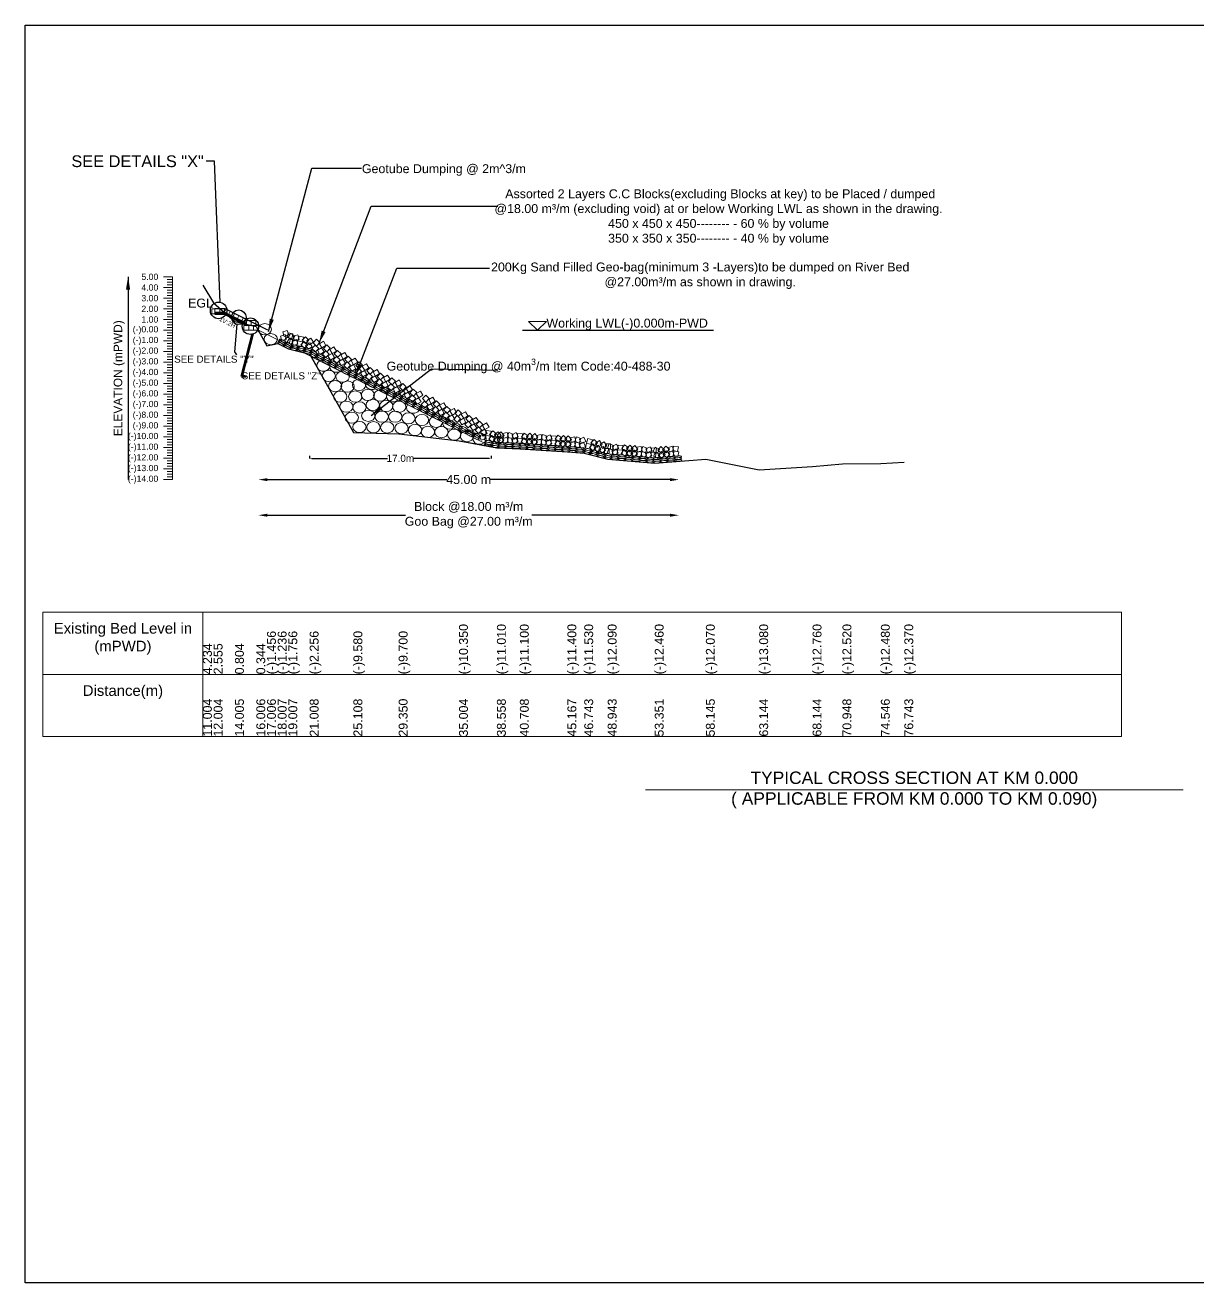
# Model space of a CAD drawing. Header units: inches. Extents: x 89000 to 1304432, y -10828 to 220529.
# Drawn here: x 153268 to 159863, y -8701 to -1630 of the extents above; entities that cross this region are included whole.
import ezdxf

# ---------------------------------------------------------------- set-up
doc = ezdxf.new("R2010")
doc.units = ezdxf.units.IN
doc.header["$LTSCALE"] = 7
doc.header["$MEASUREMENT"] = 0
for name, color, linetype, lineweight in [('Cross section Data Border', 7, 'Continuous', 9), ('Cross Section Labels', 7, 'Continuous', 9), ('Existing_Bed_Level for Xsection', 7, 'Continuous', 25), ('Long Section Labels', 7, 'Continuous', 9)]:
    doc.layers.add(name, color=color, linetype=linetype, lineweight=lineweight)
doc.styles.get("Standard").update_dxf_attribs({"font": 'arial.ttf'})
doc.dimstyles.new('Appron Lebeling Style', dxfattribs={"dimtxt": 50, "dimasz": 50, "dimexe": 0.18, "dimexo": 0.0625, "dimgap": 0.09, "dimtad": 0, "dimtih": 1, "dimtoh": 1, "dimdec": 4, "dimzin": 0, "dimdsep": 46, "dimtxsty": 'Standard', "dimcen": 0.09, "dimse1": 1, "dimse2": 1, "dimadec": 0, "dimazin": 0, "dimtfac": 1, "dimtdec": 4, "dimtofl": 0, "dimtmove": 0, "dimatfit": 3, "dimfxl": 1, "dimtolj": 1, "dimtzin": 0, "dimarcsym": 0})
doc.dimstyles.get("Standard").update_dxf_attribs({"dimtxt": 0.18, "dimasz": 0.18, "dimexe": 0.18, "dimexo": 0.0625, "dimgap": 0.09, "dimtad": 0, "dimtih": 1, "dimtoh": 1, "dimdec": 4, "dimzin": 0, "dimdsep": 46, "dimtxsty": 'Standard', "dimcen": 0.09, "dimadec": 0, "dimazin": 0, "dimtfac": 1, "dimtdec": 4, "dimtofl": 0, "dimtmove": 0, "dimatfit": 3, "dimfxl": 1, "dimtolj": 1, "dimtzin": 0, "dimarcsym": 0})

# ---------------------------------------------------------------- blocks, each defined once
blk = doc.blocks.new('*D1')
at = {"layer": 'Cross Section Labels', "color": 0, "lineweight": -2, "transparency": 16777216}
for p, q in [((154629.3, -4185), (155638.5, -4185)), ((156894.9, -4185), (155885.7, -4185))]:
    blk.add_line(p, q, dxfattribs=at)
at = {"layer": 'Cross Section Labels', "color": 0, "transparency": 16777216}
for points in [[(154629.3, -4176.6), (154629.3, -4193.3), (154579.3, -4185)], [(156894.9, -4176.6), (156894.9, -4193.3), (156944.9, -4185)]]:
    blk.add_solid(points, dxfattribs=at)
at = {"layer": 'Defpoints', "color": 0, "transparency": 16777216}
for p in [(154579.3, -3345), (156944.9, -4081.5), (156944.9, -4185)]:
    blk.add_point(p, dxfattribs=at)
at = {"layer": 'Cross Section Labels', "color": 0, "transparency": 16777216, "insert": (155762.1, -4185), "char_height": 50, "attachment_point": 5}
blk.add_mtext('\\A1;45.00 m', dxfattribs=at)
blk = doc.blocks.new('*D2')
at = {"layer": 'Cross Section Labels', "color": 0, "lineweight": -2, "transparency": 16777216}
for p, q in [((154629.3, -4385), (155406.5, -4385)), ((156894.9, -4385), (156117.7, -4385))]:
    blk.add_line(p, q, dxfattribs=at)
at = {"layer": 'Cross Section Labels', "color": 0, "transparency": 16777216}
for points in [[(154629.3, -4376.6), (154629.3, -4393.3), (154579.3, -4385)], [(156894.9, -4376.6), (156894.9, -4393.3), (156944.9, -4385)]]:
    blk.add_solid(points, dxfattribs=at)
at = {"layer": 'Defpoints', "color": 0, "transparency": 16777216}
for p in [(154579.3, -3345), (156944.9, -4081.5), (156944.9, -4385)]:
    blk.add_point(p, dxfattribs=at)
at = {"layer": 'Cross Section Labels', "color": 0, "transparency": 16777216, "insert": (155762.1, -4385), "char_height": 50, "attachment_point": 5}
blk.add_mtext('\\A1;Block @18.00 m³/m ^JGoo Bag @27.00 m³/m ', dxfattribs=at)
blk = doc.blocks.new('*D93')
at = {"layer": 'Cross Section Labels', "color": 0, "lineweight": -2, "transparency": 16777216}
for p, q in [((154867.3, -4052), (154867.3, -4065.5)), ((154879.3, -4065.3), (155305, -4065.3)), ((155876.4, -4065.3), (155450.8, -4065.3)), ((155888.4, -4052), (155888.4, -4065.5))]:
    blk.add_line(p, q, dxfattribs=at)
at = {"layer": 'Cross Section Labels', "color": 0, "transparency": 16777216}
for points in [[(154879.3, -4063.3), (154879.3, -4067.3), (154867.3, -4065.3)], [(155876.4, -4063.3), (155876.4, -4067.3), (155888.4, -4065.3)]]:
    blk.add_solid(points, dxfattribs=at)
at = {"layer": 'Defpoints', "color": 0, "transparency": 16777216}
for p in [(154867.3, -4051.9), (155888.4, -4051.9), (155888.4, -4065.3)]:
    blk.add_point(p, dxfattribs=at)
at = {"layer": 'Cross Section Labels', "color": 0, "transparency": 16777216, "insert": (155377.9, -4065.3), "char_height": 40, "attachment_point": 5}
blk.add_mtext('\\A1;17.0m', dxfattribs=at)

msp = doc.modelspace()

# ---------------------------------------------------------------- linework, layer by layer
msp.add_lwpolyline([(153267.7046, -1629.75406), (163267.7046, -1629.75406), (163267.7046, -8700.75406), (153267.7046, -8700.75406)], close=True)
at = {"color": 0, "linetype": 'Continuous', "lineweight": -3, "ltscale": 0.5}
for centre, radius in [((154355.7877, -3233.72949), 46.58127), ((154469.23032, -3272.18561), 41.34842), ((154534.59141, -3322.50427), 46.38553)]:
    msp.add_circle(centre, radius, dxfattribs=at)
at = {"layer": 'Cross section Data Border'}
msp.add_lwpolyline([(153367.7046, -4929.75406), (159434.3665, -4929.75406), (159434.3665, -5629.75406), (153367.7046, -5629.75406)], close=True, dxfattribs=at)
for points in [[(154267.7046, -4929.75406), (154267.7046, -5629.75406)], [(153367.7046, -5279.75406), (159434.3665, -5279.75406)]]:
    msp.add_lwpolyline(points, dxfattribs=at)
at = {"layer": 'Cross Section Labels'}
for p, q in [((154335.04304, -3254.95406), (154335.04304, -3251.95406)), ((155888.40723, -3999.51154), (154579.29226, -3344.95406)), ((154687.87962, -3419.11406), (154694.46848, -3402.54217))]:
    msp.add_line(p, q, dxfattribs=at)
for points in [[(156149.29226, -3344.95406), (156199.29226, -3294.95406), (156099.29226, -3294.95406)], [(154874.9142, -3492.76503), (155113.96668, -3919.75406), (155368.43351, -3926.95406), (155707.70598, -3965.95406), (155888.40723, -3999.51154)]]:
    msp.add_lwpolyline(points, close=True, dxfattribs=at)
msp.add_lwpolyline([(156755.7046, -5929.75406), (158267.7046, -5929.75406), (159779.7046, -5929.75406)], dxfattribs=at)
for centre in [(154615.23568, -3339.39297), (154649.09979, -3395.15394), (154975.63955, -3601.63548), (155011.10743, -3659.36896), (155081.2334, -3661.65718), (155145.27699, -3652.51908), (155040.00706, -3718.41462), (155074.16165, -3774.83662), (155124.36455, -3717.79447), (155194.94295, -3708.65566), (155222.3902, -3764.79224), (155264.21333, -3712.5725), (155298.19539, -3771.32007), (155371.38807, -3775.23619), (155104.37458, -3836.50596), (155147.89127, -3779.15303), (155197.55722, -3826.1508), (155273.36242, -3831.37278), (155349.16937, -3831.37278), (155423.6683, -3840.51158), (155499.4735, -3849.65039), (155147.72402, -3888.99138), (155226.54135, -3890.30357), (155304.04539, -3891.61576), (155384.17778, -3895.55162), (155460.36675, -3906.04913), (155532.61758, -3916.54593), (155608.80655, -3917.85812), (155681.05739, -3932.29149), (155752.4456, -3940.1012), (155823.33736, -3954.92216)]:
    msp.add_ellipse(centre, major_axis=(-37.5, 0), ratio=0.8367374961, dxfattribs=at)
for centre, start_param, end_param in [((154944.96538, -3543.97952), 5.285744436, 9.3449734411), ((155018.30065, -3550.24941), 5.7342364279, 5.7925256329), ((155018.30065, -3550.24941), 5.4327300759, 5.46485168), ((155018.30065, -3550.24941), 6.0524051494, 8.4869142495), ((155052.47989, -3606.82645), 4.9809160417, 9.6498018354), ((155127.99108, -3607.42334), 5.4327300759, 5.46485168), ((155218.27602, -3646.97364), 6.1603581311, 8.3877795875), ((155237.32414, -3662.28932), 5.4327300759, 5.46485168), ((155336.98174, -3716.13838), 5.9556981695, 8.6750197076), ((155346.99873, -3715.0665), 5.4327300759, 5.46485168), ((155455.71387, -3769.18758), 5.4327300759, 5.46485168), ((155449.80754, -3780.45817), 5.737819749, 8.8928981281), ((155566.87076, -3824.32205), 5.4327300759, 5.46485168), ((155577.89296, -3860.09434), 5.2963650678, 9.3343528093), ((155653.69992, -3869.23245), 6.1059886421, 8.524729235), ((155679.43249, -3881.78774), 5.4327300759, 5.46485168), ((155791.15977, -3938.42115), 5.4327300759, 5.46485168)]:
    msp.add_ellipse(centre, major_axis=(-37.5, 0), ratio=0.8367374961, start_param=start_param, end_param=end_param, dxfattribs=at)
at = {"layer": 'Existing_Bed_Level for Xsection'}
for points in [[(154267.7046, -3090.91406), (154327.71283, -3191.65406), (154447.76843, -3296.71406), (154567.82402, -3324.31406), (154627.83226, -3432.31406), (154687.87962, -3419.11406), (154747.88785, -3450.31406), (154867.94345, -3480.31406), (155113.96668, -3919.75406), (155368.43351, -3926.95406), (155707.70598, -3965.95406), (155920.94514, -4005.55406), (156049.96663, -4010.95406), (156317.4552, -4028.95406), (156412.06587, -4036.75406), (156544.0293, -4070.35406), (156808.50508, -4092.55406), (157096.1331, -4069.15406), (157396.12406, -4129.75406), (157696.11635, -4110.55406), (157864.33926, -4096.15406), (158080.1998, -4093.75406), (158212.04754, -4087.15406)], [(154633.29226, -3344.95406), (154397.09288, -3226.85437), (154393.29226, -3224.95406), (154389.04304, -3224.95406), (154335.04304, -3224.95406)], [(154335.04304, -3242.95406), (154389.04304, -3242.95406), (154511.79226, -3304.32867)], [(154335.04304, -3248.95406), (154387.62663, -3248.95406), (154511.79226, -3311.03688)], [(154335.04304, -3254.95406), (154386.21022, -3254.95406), (154511.79226, -3317.74508)], [(156065.33424, -3344.95406), (157138.69089, -3344.95406)]]:
    msp.add_lwpolyline(points, dxfattribs=at)
at = {"layer": 'Long Section Labels'}
for points in [[(154096.59644, -3044.95406), (154046.59644, -3044.95406)], [(154096.59644, -3104.95406), (154046.59644, -3104.95406)], [(154096.59644, -3059.95406), (154066.59644, -3059.95406)], [(154096.59644, -3074.95406), (154066.59644, -3074.95406)], [(154096.59644, -3089.95406), (154066.59644, -3089.95406)], [(154096.59644, -4184.95406), (154096.59644, -4124.95406), (154096.59644, -4064.95406), (154096.59644, -4004.95406), (154096.59644, -3944.95406), (154096.59644, -3884.95406), (154096.59644, -3824.95406), (154096.59644, -3764.95406), (154096.59644, -3704.95406), (154096.59644, -3644.95406), (154096.59644, -3584.95406), (154096.59644, -3524.95406), (154096.59644, -3464.95406), (154096.59644, -3404.95406), (154096.59644, -3344.95406), (154096.59644, -3284.95406), (154096.59644, -3224.95406), (154096.59644, -3164.95406), (154096.59644, -3104.95406), (154096.59644, -3044.95406)], [(154096.59644, -3164.95406), (154046.59644, -3164.95406)], [(154096.59644, -3119.95406), (154066.59644, -3119.95406)], [(154096.59644, -3134.95406), (154066.59644, -3134.95406)], [(154096.59644, -3149.95406), (154066.59644, -3149.95406)], [(154096.59644, -3179.95406), (154066.59644, -3179.95406)], [(154096.59644, -3224.95406), (154046.59644, -3224.95406)], [(154096.59644, -3194.95406), (154066.59644, -3194.95406)], [(154096.59644, -3209.95406), (154066.59644, -3209.95406)], [(154096.59644, -3239.95406), (154066.59644, -3239.95406)], [(154096.59644, -3284.95406), (154046.59644, -3284.95406)], [(154096.59644, -3254.95406), (154066.59644, -3254.95406)], [(154096.59644, -3269.95406), (154066.59644, -3269.95406)], [(154096.59644, -3299.95406), (154066.59644, -3299.95406)], [(154096.59644, -3314.95406), (154066.59644, -3314.95406)], [(154096.59644, -3344.95406), (154046.59644, -3344.95406)], [(154096.59644, -3329.95406), (154066.59644, -3329.95406)], [(154096.59644, -3359.95406), (154066.59644, -3359.95406)], [(154096.59644, -3374.95406), (154066.59644, -3374.95406)], [(154096.59644, -3389.95406), (154066.59644, -3389.95406)], [(154096.59644, -3404.95406), (154046.59644, -3404.95406)], [(154096.59644, -3419.95406), (154066.59644, -3419.95406)], [(154096.59644, -3434.95406), (154066.59644, -3434.95406)], [(154096.59644, -3449.95406), (154066.59644, -3449.95406)], [(154096.59644, -3464.95406), (154046.59644, -3464.95406)], [(154096.59644, -3524.95406), (154046.59644, -3524.95406)], [(154096.59644, -3479.95406), (154066.59644, -3479.95406)], [(154096.59644, -3494.95406), (154066.59644, -3494.95406)], [(154096.59644, -3509.95406), (154066.59644, -3509.95406)], [(154096.59644, -3584.95406), (154046.59644, -3584.95406)], [(154096.59644, -3539.95406), (154066.59644, -3539.95406)], [(154096.59644, -3554.95406), (154066.59644, -3554.95406)], [(154096.59644, -3569.95406), (154066.59644, -3569.95406)], [(154096.59644, -3599.95406), (154066.59644, -3599.95406)], [(154096.59644, -3644.95406), (154046.59644, -3644.95406)], [(154096.59644, -3614.95406), (154066.59644, -3614.95406)], [(154096.59644, -3629.95406), (154066.59644, -3629.95406)], [(154096.59644, -3659.95406), (154066.59644, -3659.95406)], [(154096.59644, -3674.95406), (154066.59644, -3674.95406)], [(154096.59644, -3704.95406), (154046.59644, -3704.95406)], [(154096.59644, -3689.95406), (154066.59644, -3689.95406)], [(154096.59644, -3719.95406), (154066.59644, -3719.95406)], [(154096.59644, -3734.95406), (154066.59644, -3734.95406)], [(154096.59644, -3764.95406), (154046.59644, -3764.95406)], [(154096.59644, -3749.95406), (154066.59644, -3749.95406)], [(154096.59644, -3779.95406), (154066.59644, -3779.95406)], [(154096.59644, -3794.95406), (154066.59644, -3794.95406)], [(154096.59644, -3809.95406), (154066.59644, -3809.95406)], [(154096.59644, -3824.95406), (154046.59644, -3824.95406)], [(154096.59644, -3884.95406), (154046.59644, -3884.95406)], [(154096.59644, -3839.95406), (154066.59644, -3839.95406)], [(154096.59644, -3854.95406), (154066.59644, -3854.95406)], [(154096.59644, -3869.95406), (154066.59644, -3869.95406)], [(154096.59644, -3944.95406), (154046.59644, -3944.95406)], [(154096.59644, -3899.95406), (154066.59644, -3899.95406)], [(154096.59644, -3914.95406), (154066.59644, -3914.95406)], [(154096.59644, -3929.95406), (154066.59644, -3929.95406)], [(154096.59644, -4004.95406), (154046.59644, -4004.95406)], [(154096.59644, -3959.95406), (154066.59644, -3959.95406)], [(154096.59644, -3974.95406), (154066.59644, -3974.95406)], [(154096.59644, -3989.95406), (154066.59644, -3989.95406)], [(154096.59644, -4019.95406), (154066.59644, -4019.95406)], [(154096.59644, -4064.95406), (154046.59644, -4064.95406)], [(154096.59644, -4034.95406), (154066.59644, -4034.95406)], [(154096.59644, -4049.95406), (154066.59644, -4049.95406)], [(154096.59644, -4079.95406), (154066.59644, -4079.95406)], [(154096.59644, -4094.95406), (154066.59644, -4094.95406)], [(154096.59644, -4124.95406), (154046.59644, -4124.95406)], [(154096.59644, -4109.95406), (154066.59644, -4109.95406)], [(154096.59644, -4139.95406), (154066.59644, -4139.95406)], [(154096.59644, -4154.95406), (154066.59644, -4154.95406)], [(154096.59644, -4169.95406), (154066.59644, -4169.95406)], [(154096.59644, -4184.95406), (154046.59644, -4184.95406)]]:
    msp.add_lwpolyline(points, dxfattribs=at)
for points in [[(154335.04304, -3224.95406), (154317.04304, -3224.95406), (154317.04304, -3251.95406), (154335.04304, -3251.95406)], [(154362.04304, -3224.95406), (154335.04304, -3224.95406), (154335.04304, -3242.95406), (154362.04304, -3242.95406)], [(154389.04304, -3224.95406), (154362.04304, -3224.95406), (154362.04304, -3242.95406), (154389.04304, -3242.95406)], [(154421.24242, -3238.92914), (154397.09288, -3226.85437), (154389.04304, -3242.95406), (154413.19257, -3255.02883)], [(154445.39195, -3251.00391), (154421.24242, -3238.92914), (154413.19257, -3255.02883), (154437.34211, -3267.10359)], [(154469.54149, -3263.07867), (154445.39195, -3251.00391), (154437.34211, -3267.10359), (154461.49164, -3279.17836)], [(154493.69102, -3275.15344), (154469.54149, -3263.07867), (154461.49164, -3279.17836), (154485.64118, -3291.25313)], [(154517.84055, -3287.22821), (154493.69102, -3275.15344), (154485.64118, -3291.25313), (154509.79071, -3303.3279)], [(154525.29226, -3317.95406), (154498.29226, -3317.95406), (154498.29226, -3344.95406), (154525.29226, -3344.95406)], [(154538.79226, -3290.95406), (154511.79226, -3290.95406), (154511.79226, -3317.95406), (154538.79226, -3317.95406)], [(154552.29226, -3317.95406), (154525.29226, -3317.95406), (154525.29226, -3344.95406), (154552.29226, -3344.95406)], [(154565.79226, -3290.95406), (154538.79226, -3290.95406), (154538.79226, -3317.95406), (154565.79226, -3317.95406)], [(154579.29226, -3317.95406), (154552.29226, -3317.95406), (154552.29226, -3344.95406), (154579.29226, -3344.95406)], [(154737.65757, -3395.28193), (154729.51533, -3369.53889), (154703.77229, -3377.68114), (154711.91454, -3403.42417)], [(154750.11275, -3371.32637), (154741.97051, -3345.58334), (154716.22747, -3353.72558), (154724.36972, -3379.46862)], [(154760.7652, -3388.66733), (154734.40111, -3382.842), (154728.57577, -3409.20609), (154754.93987, -3415.03143)], [(154777.36674, -3402.38832), (154753.76149, -3389.28136), (154740.65453, -3412.88661), (154764.25978, -3425.99357)], [(154773.22038, -3364.71178), (154746.85629, -3358.88644), (154741.03095, -3385.25054), (154767.39504, -3391.07587)], [(154783.91235, -3376.19376), (154760.3071, -3363.0868), (154747.20014, -3386.69205), (154770.80539, -3399.79901)], [(154801.02547, -3371.30078), (154775.06307, -3378.71385), (154782.47614, -3404.67625), (154808.43854, -3397.26318)], [(154834.31545, -3384.70965), (154808.12089, -3378.16404), (154801.57528, -3404.3586), (154827.76984, -3410.90421)], [(154863.22888, -3400.7451), (154843.80529, -3381.99078), (154825.05098, -3401.41436), (154844.47456, -3420.16868)], [(154874.9703, -3389.10483), (154851.81398, -3402.98952), (154865.69867, -3426.14584), (154888.85499, -3412.26116)], [(154794.47986, -3397.49534), (154768.51746, -3404.90841), (154775.93053, -3430.87081), (154801.89293, -3423.45774)], [(154827.76984, -3410.90421), (154801.57528, -3404.3586), (154795.02967, -3430.55316), (154821.22423, -3437.09877)], [(154856.68327, -3426.93966), (154837.25968, -3408.18534), (154818.50537, -3427.60892), (154837.92895, -3446.36324)], [(154868.4247, -3415.29939), (154845.26837, -3429.18408), (154859.15306, -3452.34041), (154882.30939, -3438.45572)], [(154918.98049, -3447.31804), (154899.55691, -3428.56373), (154880.80259, -3447.98731), (154900.22617, -3466.74163)], [(154924.79727, -3414.57311), (154905.37368, -3395.81879), (154886.61937, -3415.24238), (154906.04295, -3433.99669)], [(154935.09489, -3443.6834), (154911.93856, -3457.56809), (154925.82325, -3480.72441), (154948.97958, -3466.83972)], [(154945.64729, -3406.93636), (154922.49097, -3420.82105), (154936.37566, -3443.97737), (154959.53198, -3430.09268)], [(154977.63357, -3478.97618), (154958.20998, -3460.22186), (154939.45567, -3479.64545), (154958.87925, -3498.39976)], [(154983.45035, -3446.23124), (154964.02676, -3427.47693), (154945.27245, -3446.90051), (154964.69603, -3465.65483)], [(155004.30037, -3438.59449), (154981.14405, -3452.47918), (154995.02874, -3475.63551), (155018.18506, -3461.75082)], [(155044.45716, -3477.73364), (155025.03357, -3458.97932), (155006.27926, -3478.4029), (155025.70284, -3497.15722)], [(154993.74797, -3475.34153), (154970.59164, -3489.22622), (154984.47633, -3512.38255), (155007.63266, -3498.49786)], [(155038.64038, -3510.47857), (155019.21679, -3491.72425), (155000.46248, -3511.14784), (155019.88606, -3529.90215)], [(155054.75478, -3506.84392), (155031.59845, -3520.72861), (155045.48314, -3543.88494), (155068.63947, -3530.00025)], [(155065.30718, -3470.09689), (155042.15085, -3483.98157), (155056.03554, -3507.1379), (155079.19187, -3493.25321)], [(155097.29346, -3542.1367), (155077.86987, -3523.38239), (155059.11556, -3542.80597), (155078.53914, -3561.56029)], [(155103.11024, -3509.39177), (155083.68665, -3490.63746), (155064.93234, -3510.06104), (155084.35592, -3528.81536)], [(155123.96026, -3501.75502), (155100.80393, -3515.63971), (155114.68862, -3538.79603), (155137.84495, -3524.91135)], [(155165.71026, -3541.6616), (155146.28667, -3522.90729), (155127.53236, -3542.33087), (155146.95594, -3561.08519)], [(155186.56028, -3534.02485), (155163.40395, -3547.90954), (155177.28864, -3571.06587), (155200.44497, -3557.18118)], [(155113.40786, -3538.50206), (155090.25153, -3552.38675), (155104.13622, -3575.54307), (155127.29254, -3561.65838)], [(155159.89348, -3574.40654), (155140.46989, -3555.65222), (155121.71558, -3575.0758), (155141.13916, -3593.83012)], [(155176.00788, -3570.77189), (155152.85155, -3584.65658), (155166.73624, -3607.8129), (155189.89256, -3593.92821)], [(155220.90028, -3605.90893), (155201.4767, -3587.15461), (155182.72238, -3606.5782), (155202.14597, -3625.33251)], [(155226.71706, -3573.16399), (155207.29348, -3554.40968), (155188.53916, -3573.83326), (155207.96275, -3592.58758)], [(155237.01468, -3602.27428), (155213.85836, -3616.15897), (155227.74305, -3639.31529), (155250.89937, -3625.43061)], [(155247.56709, -3565.52724), (155224.41076, -3579.41193), (155238.29545, -3602.56826), (155261.45178, -3588.68357)], [(155285.37014, -3604.82213), (155265.94656, -3586.06781), (155247.19224, -3605.4914), (155266.61583, -3624.24571)], [(155306.22017, -3597.18538), (155283.06384, -3611.07007), (155296.94853, -3634.22639), (155320.10486, -3620.3417)], [(155279.55336, -3637.56706), (155260.12978, -3618.81275), (155241.37546, -3638.23633), (155260.79905, -3656.99065)], [(155295.66776, -3633.93242), (155272.51144, -3647.8171), (155286.39613, -3670.97343), (155309.55245, -3657.08874)], [(155344.37684, -3664.91231), (155324.95325, -3646.15799), (155306.19894, -3665.58158), (155325.62252, -3684.33589)], [(155350.19362, -3632.16738), (155330.77003, -3613.41306), (155312.01572, -3632.83665), (155331.4393, -3651.59096)], [(155360.49124, -3661.27766), (155337.33491, -3675.16235), (155351.2196, -3698.31868), (155374.37593, -3684.43399)], [(155371.04364, -3624.53063), (155347.88731, -3638.41532), (155361.772, -3661.57164), (155384.92833, -3647.68695)], [(155411.20043, -3663.66977), (155391.77684, -3644.91545), (155373.02252, -3664.33904), (155392.44611, -3683.09335)], [(155432.05045, -3656.03302), (155408.89412, -3669.91771), (155422.77881, -3693.07403), (155445.93514, -3679.18934)], [(155469.8535, -3695.3279), (155450.42992, -3676.57359), (155431.6756, -3695.99717), (155451.09919, -3714.75149)], [(155405.38365, -3696.4147), (155385.96006, -3677.66039), (155367.20575, -3697.08397), (155386.62933, -3715.83829)], [(155421.49804, -3692.78006), (155398.34172, -3706.66474), (155412.22641, -3729.82107), (155435.38273, -3715.93638)], [(155464.03673, -3728.07284), (155444.61314, -3709.31852), (155425.85882, -3728.7421), (155445.28241, -3747.49642)], [(155480.15112, -3724.43819), (155456.9948, -3738.32288), (155470.87949, -3761.4792), (155494.03581, -3747.59452)], [(155490.70353, -3687.69115), (155467.5472, -3701.57584), (155481.43189, -3724.73217), (155504.58822, -3710.84748)], [(155533.79828, -3761.79369), (155514.37469, -3743.03937), (155495.62038, -3762.46295), (155515.04396, -3781.21727)], [(155539.61506, -3729.04875), (155520.19147, -3710.29444), (155501.43715, -3729.71802), (155520.86074, -3748.47234)], [(155560.46508, -3721.412), (155537.30875, -3735.29669), (155551.19344, -3758.45302), (155574.34977, -3744.56833)], [(155600.62186, -3760.55115), (155581.19828, -3741.79683), (155562.44396, -3761.22041), (155581.86755, -3779.97473)], [(155549.91267, -3758.15904), (155526.75635, -3772.04373), (155540.64104, -3795.20005), (155563.79736, -3781.31537)], [(155594.80508, -3793.29608), (155575.3815, -3774.54176), (155556.62718, -3793.96535), (155576.05077, -3812.71966)], [(155610.91948, -3789.66143), (155587.76316, -3803.54612), (155601.64785, -3826.70245), (155624.80417, -3812.81776)], [(155621.47189, -3752.91439), (155598.31556, -3766.79908), (155612.20025, -3789.95541), (155635.35658, -3776.07072)], [(155653.45816, -3824.95421), (155634.03458, -3806.1999), (155615.28026, -3825.62348), (155634.70385, -3844.3778)], [(155659.27494, -3792.20928), (155639.85136, -3773.45496), (155621.09704, -3792.87855), (155640.52063, -3811.63286)], [(155680.12497, -3784.57253), (155656.96864, -3798.45722), (155670.85333, -3821.61354), (155694.00965, -3807.72885)], [(155722.56506, -3810.95131), (155703.14148, -3792.19699), (155684.38716, -3811.62058), (155703.81074, -3830.37489)], [(155743.41508, -3803.31456), (155720.25876, -3817.19924), (155734.14345, -3840.35557), (155757.29977, -3826.47088)], [(155669.57256, -3821.31957), (155646.41624, -3835.20426), (155660.30093, -3858.36058), (155683.45725, -3844.47589)], [(155716.74828, -3843.69624), (155697.3247, -3824.94192), (155678.57038, -3844.36551), (155697.99397, -3863.11982)], [(155732.86268, -3840.06159), (155709.70635, -3853.94628), (155723.59104, -3877.10261), (155746.74737, -3863.21792)], [(155777.75509, -3875.19863), (155758.3315, -3856.44432), (155739.57719, -3875.8679), (155759.00077, -3894.62222)], [(155783.57187, -3842.4537), (155764.14828, -3823.69938), (155745.39397, -3843.12297), (155764.81755, -3861.87728)], [(155793.86949, -3871.56398), (155770.71316, -3885.44867), (155784.59785, -3908.605), (155807.75418, -3894.72031)], [(155804.42189, -3834.81695), (155781.26557, -3848.70164), (155795.15026, -3871.85796), (155818.30658, -3857.97327)], [(155836.40817, -3906.85677), (155816.98458, -3888.10245), (155798.23027, -3907.52603), (155817.65385, -3926.28035)], [(155842.22495, -3874.11183), (155822.80136, -3855.35752), (155804.04705, -3874.7811), (155823.47063, -3893.53542)], [(155863.07497, -3866.47508), (155839.91865, -3880.35977), (155853.80333, -3903.5161), (155876.95966, -3889.63141)], [(155848.85944, -3928.55962), (155823.39953, -3937.54811), (155832.38802, -3963.00802), (155857.84793, -3954.01953)], [(155853.78925, -3902.01349), (155828.32934, -3911.00198), (155837.31782, -3936.46189), (155862.77773, -3927.4734)], [(155852.52257, -3903.22212), (155829.36624, -3917.10681), (155843.25093, -3940.26313), (155866.40726, -3926.37844)], [(155882.90783, -3939.90546), (155856.3617, -3934.97566), (155851.4319, -3961.52179), (155877.97803, -3966.45159)], [(155887.83763, -3913.35933), (155861.2915, -3908.42952), (155856.3617, -3934.97566), (155882.90783, -3939.90546)], [(155912.74866, -3954.14087), (155892.21344, -3936.61076), (155874.68333, -3957.14598), (155895.21855, -3974.67609)], [(155917.67846, -3927.59473), (155897.14324, -3910.06463), (155879.61313, -3930.59985), (155900.14835, -3948.12996)], [(155923.75549, -3941.80367), (155901.49257, -3957.07986), (155916.76876, -3979.34279), (155939.03168, -3964.0666)], [(155928.6853, -3915.25754), (155906.42237, -3930.53372), (155921.69856, -3952.79665), (155943.96149, -3937.52046)], [(155959.96455, -3963.04094), (155941.67982, -3943.17467), (155921.81355, -3961.45941), (155940.09828, -3981.32567)], [(155961.0936, -3936.06456), (155942.80887, -3916.19829), (155922.9426, -3934.48302), (155941.22734, -3954.34929)], [(155978.09119, -3947.25677), (155951.74297, -3953.15347), (155957.63967, -3979.50169), (155983.98789, -3973.60499)], [(155979.22025, -3920.28038), (155952.87202, -3926.17709), (155958.76873, -3952.52531), (155985.11695, -3946.62861)], [(156011.76236, -3955.66549), (155985.99902, -3947.58774), (155977.92126, -3973.35108), (156003.68461, -3981.42883)], [(156012.89142, -3928.68911), (155987.12807, -3920.61135), (155979.05032, -3946.3747), (156004.81366, -3954.45245)], [(156027.53728, -3947.42218), (156003.60304, -3959.91825), (156016.09911, -3983.8525), (156040.03336, -3971.35643)], [(156028.66634, -3920.4458), (156004.73209, -3932.94187), (156017.22816, -3956.87612), (156041.16241, -3944.38005)], [(156062.8473, -3953.84273), (156035.87092, -3952.71368), (156034.74186, -3979.69006), (156061.71824, -3980.81912)], [(156063.97635, -3926.86635), (156036.99997, -3925.7373), (156035.87092, -3952.71368), (156062.8473, -3953.84273)], [(156095.58389, -3964.86044), (156073.15137, -3949.8344), (156058.12533, -3972.26693), (156080.55785, -3987.29297)], [(156097.39669, -3937.92137), (156074.96417, -3922.89533), (156059.93813, -3945.32785), (156082.37065, -3960.35389)], [(156105.08311, -3951.3282), (156084.74539, -3969.08706), (156102.50426, -3989.42478), (156122.84197, -3971.66591)], [(156106.89591, -3924.38912), (156086.55819, -3942.14798), (156104.31706, -3962.4857), (156124.65477, -3944.72684)], [(156149.78207, -3973.46354), (156132.00702, -3953.13997), (156111.68345, -3970.91503), (156129.4585, -3991.2386)], [(156151.59487, -3946.52447), (156133.81982, -3926.2009), (156113.49625, -3943.97595), (156131.2713, -3964.29952)], [(156168.30316, -3958.14413), (156141.81387, -3963.37076), (156147.0405, -3989.86004), (156173.52979, -3984.63342)], [(156170.11596, -3931.20505), (156143.62667, -3936.43168), (156148.8533, -3962.92097), (156175.34259, -3957.69434)], [(156201.75026, -3967.40403), (156176.20005, -3958.67553), (156167.47155, -3984.22574), (156193.02176, -3992.95424)], [(156203.56306, -3940.46496), (156178.01285, -3931.73646), (156169.28435, -3957.28667), (156194.83456, -3966.01517)], [(156217.72916, -3959.56342), (156193.48571, -3971.44851), (156205.37081, -3995.69196), (156229.61425, -3983.80686)], [(156219.54196, -3932.62434), (156195.29851, -3944.50944), (156207.18361, -3968.75288), (156231.42705, -3956.86779)], [(156254.6778, -3939.93828), (156227.73872, -3938.12547), (156225.92592, -3965.06455), (156252.865, -3966.87735)], [(156285.97021, -3950.61097), (156263.53769, -3935.58493), (156248.51165, -3958.01746), (156270.94418, -3973.04349)], [(156295.46944, -3937.07872), (156275.13172, -3954.83759), (156292.89058, -3975.1753), (156313.2283, -3957.41644)], [(156340.16839, -3959.21407), (156322.39334, -3938.8905), (156302.06977, -3956.66555), (156319.84482, -3976.98912)], [(156359.96625, -3944.52551), (156333.40123, -3949.35248), (156338.22819, -3975.9175), (156364.79322, -3971.09053)], [(156393.27005, -3954.28825), (156367.85424, -3945.17582), (156358.74181, -3970.59164), (156384.15762, -3979.70407)], [(156409.36525, -3946.68926), (156384.94551, -3958.20777), (156396.46402, -3982.62751), (156420.88376, -3971.109)], [(156457.6093, -3961.05093), (156431.44412, -3954.38885), (156424.78204, -3980.55403), (156450.94723, -3987.21611)], [(156486.45111, -3977.21484), (156467.11115, -3958.3743), (156448.27061, -3977.71426), (156467.61057, -3996.5548)], [(156252.865, -3966.87735), (156225.92592, -3965.06455), (156224.11312, -3992.00362), (156251.05219, -3993.81642)], [(156284.15741, -3977.55005), (156261.72489, -3962.52401), (156246.69885, -3984.95653), (156269.13137, -3999.98257)], [(156293.65664, -3964.0178), (156273.31892, -3981.77666), (156291.07778, -4002.11438), (156311.4155, -3984.35552)], [(156338.35559, -3986.15315), (156320.58054, -3965.82958), (156300.25697, -3983.60463), (156318.03202, -4003.9282)], [(156357.74781, -3971.43422), (156331.18279, -3976.26119), (156336.00976, -4002.82621), (156362.57478, -3997.99924)], [(156391.05161, -3981.19696), (156365.6358, -3972.08453), (156356.52337, -3997.50034), (156381.93918, -4006.61278)], [(156407.14681, -3973.59796), (156382.72707, -3985.11647), (156394.24558, -4009.53622), (156418.66532, -3998.01771)], [(156450.94723, -3987.21611), (156424.78204, -3980.55403), (156418.11997, -4006.71922), (156444.28515, -4013.38129)], [(156479.78903, -4003.38003), (156460.44907, -3984.53949), (156441.60853, -4003.87945), (156460.94849, -4022.71999)], [(156491.58213, -3991.79211), (156468.36426, -4005.57365), (156482.1458, -4028.79151), (156505.36366, -4015.00997)], [(156498.2442, -3965.62693), (156475.02634, -3979.40846), (156488.80787, -4002.62633), (156512.02574, -3988.84479)], [(156531.5326, -4021.65732), (156517.73258, -3998.45043), (156494.52569, -4012.25045), (156508.32572, -4035.45734)], [(156538.19467, -3995.49213), (156524.39465, -3972.28525), (156501.18777, -3986.08527), (156514.98779, -4009.29215)], [(156552.52205, -4009.94585), (156525.52422, -4010.28824), (156525.86661, -4037.28607), (156552.86444, -4036.94368)], [(156559.18412, -3983.78066), (156532.18629, -3984.12306), (156532.52869, -4011.12089), (156559.52651, -4010.77849)], [(156575.7387, -4019.18446), (156550.33646, -4010.03427), (156541.18626, -4035.43651), (156566.5885, -4044.58671)], [(156577.99713, -3992.27908), (156552.59488, -3983.12889), (156543.44469, -4008.53113), (156568.84693, -4017.68133)], [(156591.84518, -4011.60939), (156567.40834, -4023.0916), (156578.89054, -4047.52844), (156603.32738, -4036.04623)], [(156594.1036, -3984.70401), (156569.66677, -3996.18622), (156581.14897, -4020.62306), (156605.58581, -4009.14085)], [(156626.85515, -4019.50387), (156599.94976, -4017.24544), (156597.69134, -4044.15082), (156624.59672, -4046.40925)], [(156629.11357, -3992.59849), (156602.20819, -3990.34006), (156599.94976, -4017.24544), (156626.85515, -4019.50387)], [(156657.96663, -4030.69303), (156635.78588, -4015.29776), (156620.39061, -4037.47851), (156642.57136, -4052.87378)], [(156660.22506, -4003.78765), (156638.04431, -3988.39238), (156622.64904, -4010.57313), (156644.82979, -4025.9684)], [(156667.68853, -4017.31986), (156647.05966, -4034.73967), (156664.47948, -4055.36854), (156685.10834, -4037.94872)], [(156669.94695, -3990.41448), (156649.31809, -4007.83429), (156666.73791, -4028.46316), (156687.36677, -4011.04334)], [(156712.01499, -4040.192), (156694.57876, -4019.57702), (156673.96377, -4037.01325), (156691.40001, -4057.62824)], [(156714.27342, -4013.28662), (156696.83719, -3992.67163), (156676.2222, -4010.10787), (156693.65844, -4030.72286)], [(156730.78711, -4025.18123), (156704.21494, -4029.96871), (156709.00242, -4056.54088), (156735.57459, -4051.7534)], [(156733.04553, -3998.27585), (156706.47337, -4003.06333), (156711.26085, -4029.6355), (156737.83302, -4024.84802)], [(156764.07636, -4034.99346), (156738.67412, -4025.84326), (156729.52393, -4051.24551), (156754.92617, -4060.3957)], [(156766.33479, -4008.08808), (156740.93255, -3998.93788), (156731.78235, -4024.34013), (156757.1846, -4033.49032)], [(156780.18284, -4027.41839), (156755.746, -4038.90059), (156767.22821, -4063.33743), (156791.66505, -4051.85523)], [(156782.44127, -4000.51301), (156758.00443, -4011.99521), (156769.48664, -4036.43205), (156793.92347, -4024.94985)], [(156817.45124, -4008.40748), (156790.54586, -4006.14905), (156788.28743, -4033.05443), (156815.19281, -4035.31286)], [(156836.04156, -4014.01018), (156811.63428, -4002.46528), (156800.08938, -4026.87256), (156824.49667, -4038.41746)], [(156838.23092, -4040.92127), (156813.82363, -4029.37637), (156802.27874, -4053.78365), (156826.68602, -4065.32855)], [(156843.43603, -3999.22239), (156825.94693, -4019.79255), (156846.51709, -4037.28164), (156864.00619, -4016.71148)], [(156845.62539, -4026.13348), (156828.13629, -4046.70363), (156848.70645, -4064.19273), (156866.19555, -4043.62257)], [(156890.91605, -4014.50698), (156870.33197, -3997.03427), (156852.85926, -4017.61834), (156873.44334, -4035.09106)], [(156893.1054, -4041.41807), (156872.52132, -4023.94535), (156855.04861, -4044.52943), (156875.63269, -4062.00215)], [(156906.96909, -3996.61801), (156881.54344, -4005.70296), (156890.6284, -4031.12861), (156916.05404, -4022.04365)], [(156909.15844, -4023.52909), (156883.73279, -4032.61405), (156892.81775, -4058.0397), (156918.2434, -4048.95474)], [(156941.41756, -4000.8319), (156914.85777, -3995.97622), (156910.0021, -4022.53601), (156936.56189, -4027.39169)], [(156943.60692, -4027.74299), (156917.04713, -4022.88731), (156912.19145, -4049.4471), (156938.75124, -4054.30278)], [(156815.19281, -4035.31286), (156788.28743, -4033.05443), (156786.029, -4059.95981), (156812.93438, -4062.21824)]]:
    msp.add_lwpolyline(points, close=True, dxfattribs=at)
for centre, major_axis in [((154715.87177, -3404.92725), (17.71646, -9.2113)), ((154706.46119, -3423.02701), (17.71646, -9.2113)), ((154711.16648, -3413.97713), (17.71646, -9.2113)), ((154741.89411, -3441.4496), (17.71646, -9.2113)), ((154746.5994, -3432.39972), (17.71646, -9.2113)), ((154751.30469, -3423.34985), (17.71646, -9.2113)), ((154778.74243, -3452.76732), (19.37233, -4.84084)), ((154781.21522, -3442.87159), (19.37233, -4.84084)), ((154783.688, -3432.97587), (19.37233, -4.84084)), ((154817.4871, -3462.449), (19.37233, -4.84084)), ((154819.95988, -3452.55327), (19.37233, -4.84084)), ((154822.43267, -3442.65755), (19.37233, -4.84084)), ((154856.23176, -3472.13068), (19.37233, -4.84084)), ((154858.70455, -3462.23496), (19.37233, -4.84084)), ((154861.17733, -3452.33923), (19.37233, -4.84084)), ((154894.45056, -3470.28792), (17.71646, -9.2113)), ((154885.03998, -3488.38767), (17.71646, -9.2113)), ((154889.74527, -3479.33779), (17.71646, -9.2113)), ((154922.31058, -3506.0557), (17.71646, -9.2113)), ((154927.01587, -3497.00583), (17.71646, -9.2113)), ((154931.72116, -3487.95595), (17.71646, -9.2113)), ((154956.78557, -3526.40379), (17.71646, -9.2113)), ((154961.49086, -3517.35391), (17.71646, -9.2113)), ((154966.19615, -3508.30403), (17.71646, -9.2113)), ((154993.71111, -3544.52495), (17.71646, -9.2113)), ((154998.4164, -3535.47508), (17.71646, -9.2113)), ((155003.12169, -3526.4252), (17.71646, -9.2113)), ((155039.28144, -3544.88746), (17.71646, -9.2113)), ((155029.87086, -3562.98721), (17.71646, -9.2113)), ((155034.57615, -3553.93733), (17.71646, -9.2113)), ((155066.476, -3583.57772), (17.71646, -9.2113)), ((155071.18129, -3574.52784), (17.71646, -9.2113)), ((155075.88658, -3565.47796), (17.71646, -9.2113)), ((155103.40154, -3601.69888), (17.71646, -9.2113)), ((155108.10683, -3592.64901), (17.71646, -9.2113)), ((155112.81212, -3583.59913), (17.71646, -9.2113)), ((155144.26658, -3611.11126), (17.71646, -9.2113)), ((155148.97187, -3602.06139), (17.71646, -9.2113)), ((155139.56129, -3620.16114), (17.71646, -9.2113)), ((155175.80906, -3638.44369), (17.71646, -9.2113)), ((155180.51434, -3629.39381), (17.71646, -9.2113)), ((155185.21963, -3620.34394), (17.71646, -9.2113)), ((155212.7346, -3656.56486), (17.71646, -9.2113)), ((155217.43989, -3647.51498), (17.71646, -9.2113)), ((155222.14518, -3638.46511), (17.71646, -9.2113)), ((155248.89434, -3675.02711), (17.71646, -9.2113)), ((155253.59963, -3665.97723), (17.71646, -9.2113)), ((155258.30492, -3656.92736), (17.71646, -9.2113)), ((155290.18893, -3682.17099), (17.71646, -9.2113)), ((155294.89422, -3673.12112), (17.71646, -9.2113)), ((155285.48364, -3691.22087), (17.71646, -9.2113)), ((155322.40919, -3709.34204), (17.71646, -9.2113)), ((155327.11448, -3700.29216), (17.71646, -9.2113)), ((155331.81976, -3691.24229), (17.71646, -9.2113)), ((155358.56893, -3727.80429), (17.71646, -9.2113)), ((155363.27422, -3718.75442), (17.71646, -9.2113)), ((155367.97951, -3709.70454), (17.71646, -9.2113)), ((155394.19878, -3745.34195), (17.71646, -9.2113)), ((155398.90407, -3736.29208), (17.71646, -9.2113)), ((155403.60936, -3727.2422), (17.71646, -9.2113)), ((155435.82961, -3754.41325), (17.71646, -9.2113)), ((155440.5349, -3745.36337), (17.71646, -9.2113)), ((155431.12432, -3763.46312), (17.71646, -9.2113)), ((155467.28407, -3781.92538), (17.71646, -9.2113)), ((155471.98936, -3772.8755), (17.71646, -9.2113)), ((155476.69465, -3763.82562), (17.71646, -9.2113)), ((155505.35567, -3800.47642), (17.71646, -9.2113)), ((155510.06096, -3791.42655), (17.71646, -9.2113)), ((155514.76625, -3782.37667), (17.71646, -9.2113)), ((155542.28121, -3818.59759), (17.71646, -9.2113)), ((155546.9865, -3809.54772), (17.71646, -9.2113)), ((155551.69179, -3800.49784), (17.71646, -9.2113)), ((155583.14625, -3828.00997), (17.71646, -9.2113)), ((155587.85154, -3818.9601), (17.71646, -9.2113)), ((155578.44096, -3837.05985), (17.71646, -9.2113)), ((155617.9174, -3857.94211), (17.71646, -9.2113)), ((155622.62269, -3848.89223), (17.71646, -9.2113)), ((155627.32798, -3839.84236), (17.71646, -9.2113)), ((155654.84295, -3876.06328), (17.71646, -9.2113)), ((155659.54824, -3867.0134), (17.71646, -9.2113)), ((155664.25353, -3857.96353), (17.71646, -9.2113)), ((155691.00269, -3894.52553), (17.71646, -9.2113)), ((155695.70798, -3885.47566), (17.71646, -9.2113)), ((155700.41327, -3876.42578), (17.71646, -9.2113)), ((155739.05526, -3896.47577), (17.71646, -9.2113)), ((155729.64468, -3914.57552), (17.71646, -9.2113)), ((155734.34997, -3905.52564), (17.71646, -9.2113)), ((155766.57022, -3932.69669), (17.71646, -9.2113)), ((155771.27551, -3923.64681), (17.71646, -9.2113)), ((155775.9808, -3914.59694), (17.71646, -9.2113)), ((155802.72997, -3951.15894), (17.71646, -9.2113)), ((155807.43526, -3942.10907), (17.71646, -9.2113)), ((155812.14055, -3933.05919), (17.71646, -9.2113)), ((155870.77368, -3991.04967), (19.63234, -3.64586)), ((155872.63605, -3981.02113), (19.63234, -3.64586)), ((155874.49841, -3970.9926), (19.63234, -3.64586)), ((155910.03835, -3998.3414), (19.63234, -3.64586)), ((155911.90072, -3988.31286), (19.63234, -3.64586)), ((155913.76309, -3978.28432), (19.63234, -3.64586)), ((155949.02963, -4001.62503), (19.95053, -0.835)), ((155949.45617, -3991.43395), (19.95053, -0.835)), ((155949.8827, -3981.24287), (19.95053, -0.835)), ((155988.9307, -4003.29503), (19.95053, -0.835)), ((155989.35723, -3993.10395), (19.95053, -0.835)), ((155989.78377, -3982.91287), (19.95053, -0.835)), ((156028.83177, -4004.96503), (19.95053, -0.835)), ((156029.2583, -3994.77395), (19.95053, -0.835)), ((156029.68483, -3984.58287), (19.95053, -0.835)), ((156068.83633, -4007.11232), (19.92294, -1.34067)), ((156069.52117, -3996.93533), (19.92294, -1.34067)), ((156070.206, -3986.75835), (19.92294, -1.34067)), ((156108.68222, -4009.79365), (19.92294, -1.34067)), ((156109.36705, -3999.61667), (19.92294, -1.34067)), ((156110.05189, -3989.43968), (19.92294, -1.34067)), ((156148.5281, -4012.47498), (19.92294, -1.34067)), ((156149.21294, -4002.298), (19.92294, -1.34067)), ((156149.89777, -3992.12102), (19.92294, -1.34067)), ((156188.37399, -4015.15632), (19.92294, -1.34067)), ((156189.05882, -4004.97933), (19.92294, -1.34067)), ((156189.74366, -3994.80235), (19.92294, -1.34067)), ((156228.21987, -4017.83765), (19.92294, -1.34067)), ((156228.90471, -4007.66067), (19.92294, -1.34067)), ((156229.58954, -3997.48368), (19.92294, -1.34067)), ((156268.06576, -4020.51898), (19.92294, -1.34067)), ((156268.75059, -4010.342), (19.92294, -1.34067)), ((156269.43543, -4000.16501), (19.92294, -1.34067)), ((156307.91164, -4023.20032), (19.92294, -1.34067)), ((156308.59648, -4013.02333), (19.92294, -1.34067)), ((156309.28131, -4002.84635), (19.92294, -1.34067)), ((156347.80037, -4026.33851), (19.90048, -1.64066)), ((156348.63845, -4016.173), (19.90048, -1.64066)), ((156349.47653, -4006.00749), (19.90048, -1.64066)), ((156387.60134, -4029.61983), (19.90048, -1.64066)), ((156388.43942, -4019.45431), (19.90048, -1.64066)), ((156389.27749, -4009.2888), (19.90048, -1.64066)), ((156427.82947, -4035.50501), (19.35061, -4.92697)), ((156430.34626, -4025.62038), (19.35061, -4.92697)), ((156432.86304, -4015.73576), (19.35061, -4.92697)), ((156469.04747, -4035.47433), (19.35061, -4.92697)), ((156471.56425, -4025.58971), (19.35061, -4.92697)), ((156510.26547, -4035.44365), (19.35061, -4.92697)), ((156466.53069, -4045.35895), (19.35061, -4.92697)), ((156505.2319, -4055.2129), (19.35061, -4.92697)), ((156507.74868, -4045.32828), (19.35061, -4.92697)), ((156543.93311, -4065.06685), (19.35061, -4.92697)), ((156546.44989, -4055.18223), (19.35061, -4.92697)), ((156548.96668, -4045.2976), (19.35061, -4.92697)), ((156582.85904, -4068.49548), (19.89802, -1.67023)), ((156583.71222, -4058.33122), (19.89802, -1.67023)), ((156584.56541, -4048.16697), (19.89802, -1.67023)), ((156622.65509, -4071.83594), (19.89802, -1.67023)), ((156623.50827, -4061.67169), (19.89802, -1.67023)), ((156624.36145, -4051.50743), (19.89802, -1.67023)), ((156662.45113, -4075.17641), (19.89802, -1.67023)), ((156663.30432, -4065.01216), (19.89802, -1.67023)), ((156664.1575, -4054.8479), (19.89802, -1.67023)), ((156702.24718, -4078.51688), (19.89802, -1.67023)), ((156703.10036, -4068.35262), (19.89802, -1.67023)), ((156703.95355, -4058.18837), (19.89802, -1.67023)), ((156742.04323, -4081.85734), (19.89802, -1.67023)), ((156742.89641, -4071.69309), (19.89802, -1.67023)), ((156743.74959, -4061.52883), (19.89802, -1.67023)), ((156781.83927, -4085.19781), (19.89802, -1.67023)), ((156782.69246, -4075.03355), (19.89802, -1.67023)), ((156783.54564, -4064.8693), (19.89802, -1.67023)), ((156819.1437, -4066.10431), (19.90225, 1.61915)), ((156819.97079, -4076.27072), (19.90225, 1.61915)), ((156820.79788, -4086.43713), (19.90225, 1.61915)), ((156858.94819, -4062.86601), (19.90225, 1.61915)), ((156859.77528, -4073.03242), (19.90225, 1.61915)), ((156860.60237, -4083.19883), (19.90225, 1.61915)), ((156898.75269, -4059.62771), (19.90225, 1.61915)), ((156899.57977, -4069.79412), (19.90225, 1.61915)), ((156900.40686, -4079.96053), (19.90225, 1.61915)), ((156938.55718, -4056.38941), (19.90225, 1.61915)), ((156939.38427, -4066.55582), (19.90225, 1.61915)), ((156940.21135, -4076.72224), (19.90225, 1.61915))]:
    msp.add_ellipse(centre, major_axis=major_axis, ratio=0.255, dxfattribs=at)

# ---------------------------------------------------------------- texts
at = {"color": 0, "linetype": 'Continuous', "lineweight": -3, "ltscale": 0.5}
for s, insert, char_height, attachment_point in [('SEE DETAILS "X"', (153527.62886, -2361.82271), 65.8288233, 1), ('SEE DETAILS "Y"', (154552.85531, -3488.04433), 39.497294, 3), ('SEE DETAILS "Z"', (154929.78944, -3581.39402), 39.497294, 3)]:
    msp.add_mtext(s, dxfattribs=dict(at, insert=insert, char_height=char_height, attachment_point=attachment_point))
at = {"layer": 'Cross section Data Border', "char_height": 60, "width": 800, "attachment_point": 5}
for s, insert in [('Existing Bed Level in (mPWD)', (153817.7046, -5079.75406)), ('Distance(m)', (153817.7046, -5379.75406))]:
    msp.add_mtext(s, dxfattribs=dict(at, insert=insert))
at = {"layer": 'Cross Section Labels'}
for s, insert, char_height, attachment_point in [('Geotube Dumping @ 2m^ 3/m', (156084.1959, -2476.7824), 50, 9), (' Assorted 2 Layers C.C Blocks(excluding Blocks at key) to be Placed / dumped^J@18.00 m³/m (excluding void) at or below Working LWL as shown in the drawing.^J450 x 450 x 450-------- - 60 % by volume^J350 x 350 x 350-------- - 40 % by volume', (157167.23316, -2552.71184), 50, 2), ('200Kg Sand Filled Geo-bag(minimum 3 -Layers)to be dumped on River Bed^J@27.00m³/m as shown in drawing.', (157064.09473, -3112.81145), 50, 8), ('EGL', (154324.02163, -3217.91608), 50, 9), ('Working LWL(-)0.000m-PWD', (156199.29226, -3344.95406), 50, 7), ('\\A1;Geotube Dumping @ 40m{\\H0.7x;\\S3^ ;}/m Item Code:40-488-30 ', (156897.07966, -3586.95405), 50, 9), ('TYPICAL CROSS SECTION AT KM 0.000^J( APPLICABLE FROM KM 0.000 TO KM 0.090)', (158267.7046, -5929.75406), 70, 5)]:
    msp.add_mtext(s, dxfattribs=dict(at, insert=insert, char_height=char_height, attachment_point=attachment_point))
at = {"layer": 'Cross Section Labels', "insert": (154411.00145, -3289.73794), "char_height": 25, "attachment_point": 2, "rotation": 333.434948823}
msp.add_mtext('1V:2H', dxfattribs=at)
at = {"layer": 'Long Section Labels', "char_height": 35, "attachment_point": 6}
for s, insert in [('5.00', (154016.59644, -3044.95406)), ('4.00', (154016.59644, -3104.95406)), ('3.00', (154016.59644, -3164.95406)), ('2.00', (154016.59644, -3224.95406)), ('(-)0.00', (154016.59644, -3344.95406)), ('1.00', (154016.59644, -3284.95406)), ('(-)1.00', (154016.59644, -3404.95406)), ('(-)2.00', (154016.59644, -3464.95406)), ('(-)3.00', (154016.59644, -3524.95406)), ('(-)4.00', (154016.59644, -3584.95406)), ('(-)5.00', (154016.59644, -3644.95406)), ('(-)6.00', (154016.59644, -3704.95406)), ('(-)7.00', (154016.59644, -3764.95406)), ('(-)8.00', (154016.59644, -3824.95406)), ('(-)9.00', (154016.59644, -3884.95406)), ('(-)10.00', (154016.59644, -3944.95406)), ('(-)11.00', (154016.59644, -4004.95406)), ('(-)12.00', (154016.59644, -4064.95406)), ('(-)13.00', (154016.59644, -4124.95406)), ('(-)14.00', (154016.59644, -4184.95406))]:
    msp.add_mtext(s, dxfattribs=dict(at, insert=insert))
at = {"layer": 'Long Section Labels', "rotation": 90}
for s, insert, char_height, attachment_point in [('ELEVATION (mPWD)', (153796.59644, -3614.95406), 48, 5), ('(-)10.350', (155707.70598, -5279.75406), 50, 1), ('(-)11.010', (155920.94514, -5279.75406), 50, 1), ('(-)11.100', (156049.96663, -5279.75406), 50, 1), ('(-)11.400', (156317.4552, -5279.75406), 50, 1), ('(-)11.530', (156412.06587, -5279.75406), 50, 1), ('(-)12.090', (156544.0293, -5279.75406), 50, 1), ('(-)12.460', (156808.50508, -5279.75406), 50, 1), ('(-)12.070', (157096.1331, -5279.75406), 50, 1), ('(-)13.080', (157396.12406, -5279.75406), 50, 1), ('(-)12.760', (157696.11635, -5279.75406), 50, 1), ('(-)12.520', (157864.33926, -5279.75406), 50, 1), ('(-)12.480', (158080.1998, -5279.75406), 50, 1), ('(-)12.370', (158212.04754, -5279.75406), 50, 1), ('(-)1.456', (154627.83226, -5279.75406), 50, 1), ('(-)1.236', (154687.87962, -5279.75406), 50, 1), ('(-)1.756', (154747.88785, -5279.75406), 50, 1), ('(-)2.256', (154867.94345, -5279.75406), 50, 1), ('(-)9.580', (155113.96668, -5279.75406), 50, 1), ('(-)9.700', (155368.43351, -5279.75406), 50, 1), ('4.234', (154267.7046, -5279.75406), 50, 1), ('2.555', (154327.71283, -5279.75406), 50, 1), ('0.804', (154447.76843, -5279.75406), 50, 1), ('0.344', (154567.82402, -5279.75406), 50, 1), ('11.004', (154267.7046, -5629.75406), 50, 1), ('12.004', (154327.71283, -5629.75406), 50, 1), ('14.005', (154447.76843, -5629.75406), 50, 1), ('16.006', (154567.82402, -5629.75406), 50, 1), ('17.006', (154627.83226, -5629.75406), 50, 1), ('18.007', (154687.87962, -5629.75406), 50, 1), ('19.007', (154747.88785, -5629.75406), 50, 1), ('21.008', (154867.94345, -5629.75406), 50, 1), ('25.108', (155113.96668, -5629.75406), 50, 1), ('29.350', (155368.43351, -5629.75406), 50, 1), ('35.004', (155707.70598, -5629.75406), 50, 1), ('38.558', (155920.94514, -5629.75406), 50, 1), ('40.708', (156049.96663, -5629.75406), 50, 1), ('45.167', (156317.4552, -5629.75406), 50, 1), ('46.743', (156412.06587, -5629.75406), 50, 1), ('48.943', (156544.0293, -5629.75406), 50, 1), ('53.351', (156808.50508, -5629.75406), 50, 1), ('58.145', (157096.1331, -5629.75406), 50, 1), ('63.144', (157396.12406, -5629.75406), 50, 1), ('68.144', (157696.11635, -5629.75406), 50, 1), ('70.948', (157864.33926, -5629.75406), 50, 1), ('74.546', (158080.1998, -5629.75406), 50, 1), ('76.743', (158212.04754, -5629.75406), 50, 1)]:
    msp.add_mtext(s, dxfattribs=dict(at, insert=insert, char_height=char_height, attachment_point=attachment_point))

# ---------------------------------------------------------------- dimensions: what is measured, and where the dimension line sits
at = {"layer": 'Cross Section Labels'}
for base, text, picture, middle in [((156944.93067, -4184.95406), '45.00 m', '*D1', (155762.11147, -4184.95406)), ((156944.93067, -4384.95406), 'Block @18.00 m³/m ^JGoo Bag @27.00 m³/m ', '*D2', (155762.11147, -4384.95406))]:
    dim = msp.add_linear_dim(base=base, p1=(154579.29226, -3344.95406), p2=(156944.93067, -4081.45515), text=text, dimstyle='Appron Lebeling Style', dxfattribs=at)
    dim.commit()
    dim.dimension.update_dxf_attribs({"geometry": picture, "text_midpoint": middle})
dim = msp.add_linear_dim(base=(155888.40723, -4065.29924), p1=(154867.32352, -4051.94203), p2=(155888.40723, -4051.94203), text='17.0m', dimstyle='Standard', override={"dimtxt": 40, "dimasz": 12}, dxfattribs=at)
dim.commit()
dim.dimension.update_dxf_attribs({"geometry": '*D93', "text_midpoint": (155377.86537, -4065.29924)})

# ---------------------------------------------------------------- leaders
at = {"color": 0, "linetype": 'Continuous', "lineweight": -3, "ltscale": 0.5}
for points, override in [([(154363.85942, -3189.65179), (154332.17814, -2394.47894), (154286.16319, -2394.47894)], {"dimfxl": 0.15, "dimfxlon": 1}), ([(154457.73071, -3310.35365), (154445.76815, -3465.77699), (154455.63251, -3483.13287)], {"dimfxl": 0.15, "dimfxlon": 1}), ([(154546.95673, -3364.54001), (154484.05548, -3604.68313), (154511.39061, -3603.05399)], {"dimtxt": 0.9, "dimasz": 0.7, "dimclrd": 7, "dimclre": 7, "dimclrt": 7, "dimlwd": 65535, "dimlwe": 65535})]:
    msp.add_leader(points, dimstyle='Standard', override=override, dxfattribs=at)
at = {"layer": 'Cross Section Labels'}
for points in [[(154636.11764, -3352.78579), (154880.42453, -2432.9911), (155160.14622, -2433.43996)], [(154920.85954, -3418.16759), (155213.39594, -2648.01932), (155925.85196, -2648.01932)], [(155124.40935, -3604.39352), (155357.7393, -2996.53304), (155879.37573, -2996.53304)], [(155212.94129, -3824.36042), (155553.2126, -3562.02035), (155926.20372, -3568.55663)]]:
    msp.add_leader(points, dimstyle='Standard', override={"dimasz": 72}, dxfattribs=at)
at = {"layer": 'Long Section Labels'}
msp.add_leader([(153846.59644, -3044.95406), (153846.59644, -4184.95406)], dimstyle='Standard', override={"dimasz": 72}, dxfattribs=at)

doc.saveas('drawing.dxf')
